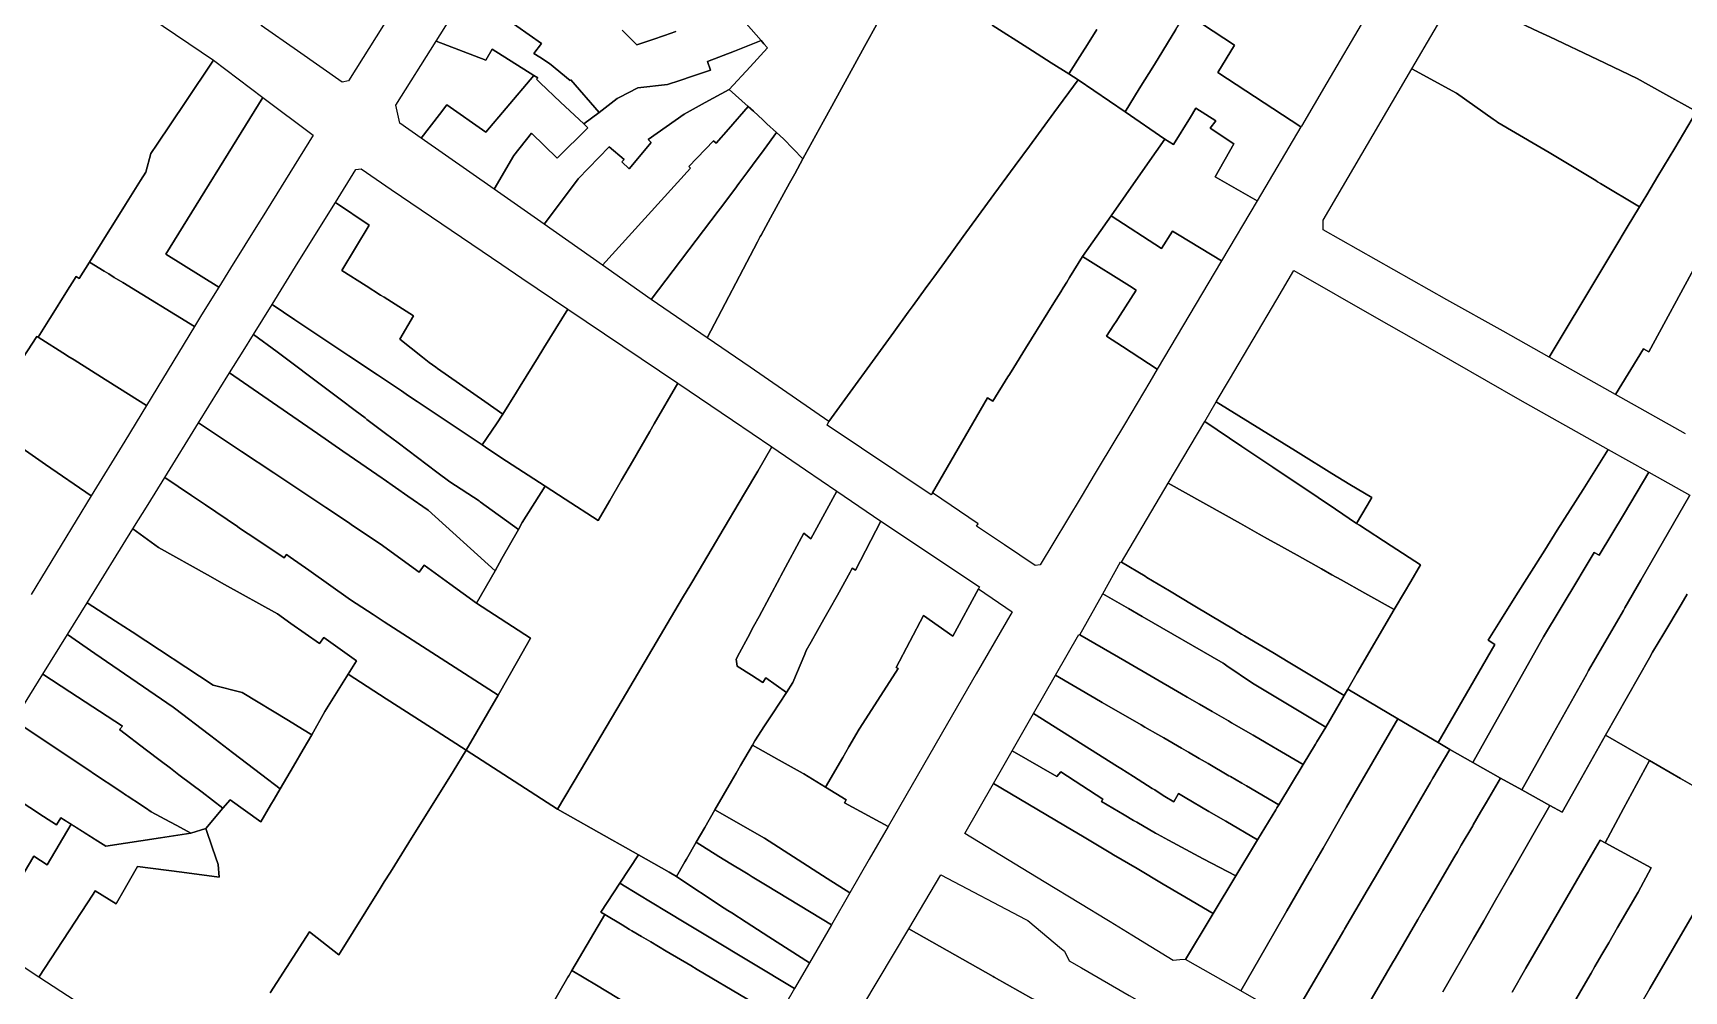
# Model space of a CAD drawing. Header units: metres. Extents: x 3 to 1005126, y 39 to 4383651.
# Drawn here: x 490738.4 to 490904.7, y 4371109.2 to 4371205.6 of the extents above; entities that cross this region are included whole.
import ezdxf

# ---------------------------------------------------------------- set-up
doc = ezdxf.new("R2010")
doc.units = ezdxf.units.M
doc.header["$MEASUREMENT"] = 0
doc.layers.add('TM_Llucmajor', color=7, linetype='Continuous')

msp = doc.modelspace()

# ---------------------------------------------------------------- linework, layer by layer
at = {"layer": 'TM_Llucmajor', "linetype": 'Continuous', "flags": 128}
for points in [[(490890.09, 4371205.76), (490881.81, 4371209.71), (490890.36, 4371224.3), (490894.56, 4371231.45), (490895.05, 4371231.39), (490898.58, 4371229.72), (490904.06, 4371227.14), (490906, 4371226.22), (490907.89, 4371225.33), (490919.52, 4371219.85), (490915.8, 4371213.59), (490914.47, 4371211.35), (490914.12, 4371210.75), (490910.02, 4371203.85), (490908.68, 4371201.59), (490906.29, 4371197.55), (490906, 4371197.71), (490905.99, 4371197.72), (490902.6, 4371199.61), (490899.99, 4371201.06), (490896.01, 4371202.95), (490891.21, 4371205.24), (490890.83, 4371205.41), (490890.09, 4371205.76)], [(490765.05, 4371203.84), (490761.41, 4371206.39), (490764.33, 4371210.22), (490765.74, 4371209.37), (490768.5, 4371213.73), (490769.25, 4371214.92), (490770.22, 4371216.45), (490770.39, 4371216.72), (490772.61, 4371215.22), (490772.97, 4371214.97), (490774.44, 4371213.98), (490777.27, 4371212.06), (490770.21, 4371200.82), (490769.58, 4371200.68), (490765.05, 4371203.84)], [(490856.21, 4371206.54), (490854.55, 4371207.64), (490855.59, 4371209.32), (490856.94, 4371211.44), (490859.38, 4371215.29), (490862.42, 4371213.4), (490864.26, 4371212.25), (490864.38, 4371212.44), (490870.16, 4371208.62), (490872.52, 4371207.06), (490868.74, 4371200.62), (490866.19, 4371196.26), (490866.14, 4371196.18), (490857.76, 4371201.66), (490859.44, 4371204.4), (490856.21, 4371206.54)], [(490788.86, 4371201.37), (490784.68, 4371204), (490784.05, 4371202.89), (490779.03, 4371204.82), (490782.18, 4371209.84), (490789.63, 4371204.56), (490788.87, 4371203.56), (490789.46, 4371203.19), (490790.44, 4371202.57), (490792.54, 4371200.86), (490792.59, 4371200.92), (490795.44, 4371197.64), (490793.91, 4371196.48), (490791.57, 4371198.67), (490789.52, 4371200.6), (490789.13, 4371200.97), (490789.28, 4371201.11), (490788.86, 4371201.37)], [(490885.5, 4371196.95), (490881.8, 4371199.57), (490877.3, 4371202.03), (490881.81, 4371209.71), (490890.09, 4371205.76), (490890.83, 4371205.41), (490891.21, 4371205.24), (490896.01, 4371202.95), (490899.99, 4371201.06), (490902.6, 4371199.61), (490905.99, 4371197.72), (490903.78, 4371194.03), (490902.08, 4371191.21), (490900.96, 4371189.34), (490900.23, 4371188.12), (490896.31, 4371190.48), (490896.01, 4371190.66), (490895.83, 4371190.77), (490891.13, 4371193.6), (490889.94, 4371194.3), (490885.95, 4371196.63), (490885.79, 4371196.74), (490885.5, 4371196.95)], [(490852.44, 4371194.95), (490848.42, 4371197.69), (490849.85, 4371200), (490851.37, 4371202.47), (490853.52, 4371205.97), (490854.55, 4371207.64), (490856.21, 4371206.54), (490859.44, 4371204.4), (490857.76, 4371201.66), (490866.14, 4371196.18), (490861.72, 4371188.73), (490857.49, 4371191.16), (490859.37, 4371194.47), (490856.99, 4371196.04), (490857.55, 4371196.8), (490855.55, 4371198.06), (490855, 4371197.17), (490853.3, 4371194.39), (490852.44, 4371194.95)], [(490777.52, 4371195.06), (490775.39, 4371196.55), (490774.98, 4371198.37), (490779.03, 4371204.82), (490784.05, 4371202.89), (490784.68, 4371204), (490788.86, 4371201.37), (490786.07, 4371198.08), (490784.03, 4371195.66), (490780.11, 4371198.4), (490779.36, 4371197.43), (490777.52, 4371195.06)], [(490789.92, 4371186.37), (490784.87, 4371189.91), (490786.87, 4371193.31), (490788.64, 4371195.55), (490791.21, 4371193.02), (490794.31, 4371196.1), (490793.91, 4371196.48), (490795.44, 4371197.64), (490797.27, 4371199.03), (490797.46, 4371199.13), (490799.34, 4371200.12), (490802.35, 4371200.46), (490803.56, 4371200.86), (490804.84, 4371201.29), (490806.65, 4371201.9), (490806.36, 4371202.77), (490809.07, 4371203.82), (490811.76, 4371204.87), (490812.04, 4371204.55), (490812.41, 4371204.13), (490810.65, 4371202.23), (490808.54, 4371199.95), (490806.14, 4371198.63), (490804.01, 4371197.45), (490800.39, 4371194.91), (490800.7, 4371194.62), (490798.46, 4371191.95), (490797.73, 4371192.66), (490797.96, 4371192.89), (490796.45, 4371194.18), (490793.32, 4371190.94), (490791.65, 4371188.69), (490789.92, 4371186.37)], [(490757.15, 4371180.04), (490755.41, 4371177.24), (490754.7, 4371176.07), (490747.47, 4371180.5), (490746.61, 4371181.03), (490746.05, 4371181.37), (490745.61, 4371181.64), (490744.1, 4371182.56), (490745.39, 4371184.61), (490745.65, 4371185.03), (490746.8, 4371186.87), (490747.75, 4371188.37), (490749.09, 4371190.51), (490749.27, 4371190.79), (490749.78, 4371191.61), (490750.3, 4371193.49), (490750.94, 4371194.44), (490753.75, 4371198.63), (490756.62, 4371202.9), (490761.58, 4371199.15), (490751.8, 4371183.35), (490757.15, 4371180.04)], [(490779.98, 4371193.34), (490777.52, 4371195.06), (490779.36, 4371197.43), (490780.11, 4371198.4), (490784.03, 4371195.66), (490786.07, 4371198.08), (490788.86, 4371201.37), (490789.28, 4371201.11), (490789.13, 4371200.97), (490789.52, 4371200.6), (490791.57, 4371198.67), (490793.91, 4371196.48), (490794.31, 4371196.1), (490791.21, 4371193.02), (490788.64, 4371195.55), (490786.87, 4371193.31), (490784.87, 4371189.91), (490779.98, 4371193.34)], [(490880.84, 4371178.78), (490868.38, 4371185.8), (490868.37, 4371186.8), (490877.3, 4371202.03), (490881.8, 4371199.57), (490885.5, 4371196.95), (490885.79, 4371196.74), (490885.95, 4371196.63), (490889.94, 4371194.3), (490891.13, 4371193.6), (490895.83, 4371190.77), (490896.01, 4371190.66), (490896.31, 4371190.48), (490900.23, 4371188.12), (490899, 4371186.07), (490897.76, 4371184.01), (490896.45, 4371181.81), (490896.24, 4371181.47), (490891.15, 4371172.98), (490886.5, 4371175.6), (490880.84, 4371178.78)], [(490795.77, 4371182.26), (490789.92, 4371186.37), (490791.65, 4371188.69), (490793.32, 4371190.94), (490796.45, 4371194.18), (490797.96, 4371192.89), (490797.73, 4371192.66), (490798.46, 4371191.95), (490800.7, 4371194.62), (490800.39, 4371194.91), (490804.01, 4371197.45), (490806.14, 4371198.63), (490808.54, 4371199.95), (490810.47, 4371198.22), (490808.49, 4371195.96), (490807.25, 4371194.54), (490806.98, 4371194.78), (490804.48, 4371192.2), (490804.65, 4371192.02), (490795.77, 4371182.26)], [(490829.01, 4371159.34), (490828.88, 4371159.12), (490818.4, 4371166.16), (490818.6, 4371166.53), (490825.12, 4371175.5), (490826.59, 4371177.52), (490827.07, 4371178.18), (490828.3, 4371179.87), (490828.77, 4371180.52), (490829.16, 4371181.06), (490830.22, 4371182.51), (490832.13, 4371185.14), (490835.21, 4371189.37), (490837.34, 4371192.3), (490838.78, 4371194.25), (490841.26, 4371197.6), (490843.7, 4371200.91), (490848.42, 4371197.69), (490852.44, 4371194.95), (490851.56, 4371193.69), (490849.98, 4371191.45), (490847.01, 4371187.22), (490844.14, 4371183.14), (490842.83, 4371181.02), (490842.55, 4371180.56), (490842.19, 4371179.98), (490841.94, 4371179.58), (490841.24, 4371178.45), (490840.65, 4371177.5), (490838.4, 4371173.88), (490837.2, 4371171.94), (490836.77, 4371171.25), (490836.62, 4371171), (490835.1, 4371168.56), (490834.57, 4371168.91), (490829.01, 4371159.34)], [(490757.15, 4371180.04), (490751.8, 4371183.35), (490761.58, 4371199.15), (490766.63, 4371195.34), (490761.5, 4371187.07), (490761.21, 4371186.6), (490758.33, 4371181.95), (490757.15, 4371180.04)], [(490800.7, 4371178.81), (490795.77, 4371182.26), (490804.65, 4371192.02), (490804.48, 4371192.2), (490806.98, 4371194.78), (490807.25, 4371194.54), (490808.49, 4371195.96), (490810.47, 4371198.22), (490810.98, 4371197.75), (490811.93, 4371196.88), (490812.34, 4371196.5), (490813.31, 4371195.61), (490812.06, 4371193.91), (490810.89, 4371192.32), (490810.42, 4371191.69), (490809.53, 4371190.49), (490809.11, 4371189.92), (490808.28, 4371188.79), (490807.92, 4371188.31), (490807.44, 4371187.68), (490800.7, 4371178.81)], [(490852.1, 4371183.93), (490847.01, 4371187.22), (490849.98, 4371191.45), (490851.56, 4371193.69), (490852.44, 4371194.95), (490853.3, 4371194.39), (490855, 4371197.17), (490855.55, 4371198.06), (490857.55, 4371196.8), (490856.99, 4371196.04), (490859.37, 4371194.47), (490857.49, 4371191.16), (490861.72, 4371188.73), (490858.13, 4371182.68), (490853.87, 4371185.27), (490853.19, 4371185.69), (490852.1, 4371183.93)], [(490806.33, 4371174.94), (490800.7, 4371178.81), (490807.44, 4371187.68), (490807.92, 4371188.31), (490808.28, 4371188.79), (490809.11, 4371189.92), (490809.53, 4371190.49), (490810.42, 4371191.69), (490810.89, 4371192.32), (490812.06, 4371193.91), (490813.31, 4371195.61), (490814.01, 4371194.97), (490815.97, 4371192.96), (490815.15, 4371191.46), (490814.63, 4371190.51), (490812.71, 4371187.03), (490811.76, 4371185.29), (490811.68, 4371185.13), (490811.4, 4371184.61), (490806.33, 4371174.94)], [(490772.3, 4371186.29), (490768.89, 4371188.58), (490770.93, 4371191.88), (490771.48, 4371191.94), (490774.49, 4371189.89), (490785.66, 4371182.31), (490787.67, 4371180.95), (490792.29, 4371177.81), (490789.89, 4371173.93), (490789.79, 4371173.77), (490789.31, 4371172.99), (490787.5, 4371170.06), (490787.13, 4371169.46), (490785.76, 4371167.26), (490783.92, 4371168.54), (490779.18, 4371171.85), (490778.99, 4371171.99), (490778.33, 4371172.45), (490777.65, 4371172.99), (490775.38, 4371174.81), (490776.75, 4371177.15), (490774.52, 4371178.56), (490773.8, 4371179.02), (490773.43, 4371179.25), (490771.99, 4371180.16), (490769.52, 4371181.72), (490772.3, 4371186.29)], [(490764.8, 4371176.76), (490762.5, 4371178.3), (490765.14, 4371182.55), (490768.89, 4371188.58), (490772.3, 4371186.29), (490769.52, 4371181.72), (490771.99, 4371180.16), (490773.43, 4371179.25), (490773.8, 4371179.02), (490774.52, 4371178.56), (490776.75, 4371177.15), (490775.38, 4371174.81), (490777.65, 4371172.99), (490778.33, 4371172.45), (490778.99, 4371171.99), (490779.18, 4371171.85), (490783.92, 4371168.54), (490785.76, 4371167.26), (490785.1, 4371166.28), (490783.68, 4371164.16), (490777.12, 4371168.53), (490776.26, 4371169.11), (490775.54, 4371169.59), (490773.12, 4371171.21), (490770.25, 4371173.12), (490764.8, 4371176.76)], [(490849.54, 4371179.73), (490848.86, 4371180.16), (490844.14, 4371183.14), (490847.01, 4371187.22), (490852.1, 4371183.93), (490853.19, 4371185.69), (490853.87, 4371185.27), (490858.13, 4371182.68), (490851.67, 4371171.79), (490848.17, 4371174.07), (490846.56, 4371175.11), (490847.3, 4371176.26), (490847.52, 4371176.6), (490847.93, 4371177.23), (490849.54, 4371179.73)], [(490836.28, 4371154.08), (490833.47, 4371155.97), (490833.62, 4371156.21), (490829.01, 4371159.34), (490834.57, 4371168.91), (490835.1, 4371168.56), (490836.62, 4371171), (490836.77, 4371171.25), (490837.2, 4371171.94), (490838.4, 4371173.88), (490840.65, 4371177.5), (490841.24, 4371178.45), (490841.94, 4371179.58), (490842.19, 4371179.98), (490842.55, 4371180.56), (490842.83, 4371181.02), (490844.14, 4371183.14), (490848.86, 4371180.16), (490849.54, 4371179.73), (490847.93, 4371177.23), (490847.52, 4371176.6), (490847.3, 4371176.26), (490846.56, 4371175.11), (490848.17, 4371174.07), (490851.67, 4371171.79), (490850.91, 4371170.51), (490848.35, 4371166.2), (490845.81, 4371161.97), (490845.42, 4371161.32), (490843.99, 4371158.93), (490839.88, 4371152.07), (490839.35, 4371152.01), (490836.28, 4371154.08)], [(490741.8, 4371173.19), (490738.94, 4371175), (490740.12, 4371176.89), (490740.34, 4371177.24), (490741.73, 4371179.47), (490742.77, 4371181.13), (490743.08, 4371180.93), (490744.1, 4371182.56), (490745.61, 4371181.64), (490746.05, 4371181.37), (490746.61, 4371181.03), (490747.47, 4371180.5), (490754.7, 4371176.07), (490749.86, 4371168.13), (490747.14, 4371169.84), (490745.68, 4371170.76), (490742.56, 4371172.72), (490741.95, 4371173.1), (490741.8, 4371173.19)], [(490858.93, 4371170.74), (490863.69, 4371178.8), (490865.42, 4371181.73), (490873.98, 4371176.83), (490877.25, 4371174.96), (490881.4, 4371172.58), (490888.17, 4371168.71), (490897.08, 4371163.7), (490894.55, 4371159.68), (490891.95, 4371155.56), (490890.69, 4371153.55), (490889.13, 4371151.08), (490887.79, 4371148.95), (490886.17, 4371146.38), (490884.98, 4371144.49), (490885.65, 4371144.07), (490879.96, 4371134.19), (490875.88, 4371136.59), (490870.85, 4371139.55), (490871.81, 4371141.19), (490875.53, 4371147.57), (490876.56, 4371149.34), (490877.2, 4371150.41), (490878.19, 4371152.07), (490875.22, 4371154), (490872.03, 4371156.07), (490871.74, 4371156.26), (490872.79, 4371158.05), (490873.27, 4371158.87), (490871.06, 4371160.16), (490869.26, 4371161.28), (490866.12, 4371163.23), (490865.6, 4371163.55), (490857.61, 4371168.51), (490858.93, 4371170.74)], [(490763.01, 4371173.52), (490760.64, 4371175.29), (490762.5, 4371178.3), (490764.8, 4371176.76), (490770.25, 4371173.12), (490773.12, 4371171.21), (490775.54, 4371169.59), (490776.26, 4371169.11), (490777.12, 4371168.53), (490783.68, 4371164.16), (490784.35, 4371163.71), (490786.11, 4371162.53), (490790.01, 4371160), (490787.71, 4371156.33), (490787.32, 4371155.64), (490783.48, 4371158.44), (490783.38, 4371158.52), (490780.4, 4371160.44), (490779.11, 4371161.41), (490775.19, 4371164.36), (490773.92, 4371165.32), (490772.99, 4371166.02), (490772.05, 4371166.73), (490771.87, 4371166.87), (490770.87, 4371167.63), (490769.38, 4371168.75), (490768.17, 4371169.66), (490763.01, 4371173.52)], [(490786.11, 4371162.53), (490784.35, 4371163.71), (490783.68, 4371164.16), (490785.1, 4371166.28), (490785.76, 4371167.26), (490787.13, 4371169.46), (490787.5, 4371170.06), (490789.31, 4371172.99), (490789.79, 4371173.77), (490789.89, 4371173.93), (490792.29, 4371177.81), (490803.36, 4371170.37), (490800.99, 4371166.28), (490800.55, 4371165.51), (490798.8, 4371162.49), (490797.71, 4371160.61), (490796.52, 4371158.55), (490795.35, 4371156.53), (490792.02, 4371158.69), (490790.01, 4371160), (490786.11, 4371162.53)], [(490735.97, 4371164.77), (490733.28, 4371166.62), (490735.99, 4371170.74), (490736.09, 4371170.9), (490736.94, 4371172.2), (490738.82, 4371175.07), (490738.94, 4371175), (490741.8, 4371173.19), (490741.95, 4371173.1), (490742.56, 4371172.72), (490745.68, 4371170.76), (490747.14, 4371169.84), (490749.86, 4371168.13), (490747.66, 4371164.52), (490744.3, 4371159.02), (490739.69, 4371162.2), (490736.33, 4371164.52), (490735.97, 4371164.77)], [(490760.61, 4371169.77), (490758.23, 4371171.41), (490759.6, 4371173.61), (490760.64, 4371175.29), (490763.01, 4371173.52), (490768.17, 4371169.66), (490769.38, 4371168.75), (490770.87, 4371167.63), (490771.87, 4371166.87), (490772.05, 4371166.73), (490772.99, 4371166.02), (490773.92, 4371165.32), (490775.19, 4371164.36), (490779.11, 4371161.41), (490780.4, 4371160.44), (490783.38, 4371158.52), (490783.48, 4371158.44), (490787.32, 4371155.64), (490785.66, 4371152.71), (490784.96, 4371151.48), (490778.22, 4371157.58), (490776.18, 4371158.99), (490773.68, 4371160.73), (490773.59, 4371160.8), (490771.43, 4371162.29), (490769.63, 4371163.53), (490767.07, 4371165.3), (490760.61, 4371169.77)], [(490783.1, 4371148.21), (490780.41, 4371150.18), (490777.84, 4371152.06), (490777.32, 4371151.35), (490773.4, 4371154.21), (490770.52, 4371156.12), (490770.29, 4371156.28), (490767.91, 4371157.87), (490766.52, 4371158.79), (490763.9, 4371160.54), (490762.68, 4371161.34), (490759.43, 4371163.51), (490755.11, 4371166.38), (490758.23, 4371171.41), (490760.61, 4371169.77), (490767.07, 4371165.3), (490769.63, 4371163.53), (490771.43, 4371162.29), (490773.59, 4371160.8), (490773.68, 4371160.73), (490776.18, 4371158.99), (490778.22, 4371157.58), (490784.96, 4371151.48), (490783.1, 4371148.21)], [(490788.55, 4371144.69), (490783.1, 4371148.21), (490784.96, 4371151.48), (490785.66, 4371152.71), (490787.32, 4371155.64), (490787.71, 4371156.33), (490790.01, 4371160), (490792.02, 4371158.69), (490795.35, 4371156.53), (490796.52, 4371158.55), (490797.71, 4371160.61), (490798.8, 4371162.49), (490800.55, 4371165.51), (490800.99, 4371166.28), (490803.36, 4371170.37), (490808.89, 4371166.65), (490812.85, 4371163.95), (490811.42, 4371161.52), (490810.09, 4371159.28), (490807.5, 4371154.91), (490807.26, 4371154.5), (490805.42, 4371151.39), (490804.68, 4371150.14), (490803.86, 4371148.76), (490797.76, 4371138.45), (490793.56, 4371131.36), (490791.27, 4371127.49), (490782.07, 4371133.41), (490785.28, 4371138.95), (490787.23, 4371142.38), (490788.55, 4371144.69)], [(490860.19, 4371164.01), (490856.44, 4371166.53), (490857.61, 4371168.51), (490865.6, 4371163.55), (490866.12, 4371163.23), (490869.26, 4371161.28), (490871.06, 4371160.16), (490873.27, 4371158.87), (490872.79, 4371158.05), (490871.74, 4371156.26), (490869.62, 4371157.68), (490867.88, 4371158.85), (490864.8, 4371160.91), (490864.36, 4371161.21), (490863.32, 4371161.91), (490860.19, 4371164.01)], [(490754.39, 4371159.05), (490751.69, 4371160.86), (490755.11, 4371166.38), (490759.43, 4371163.51), (490762.68, 4371161.34), (490763.9, 4371160.54), (490766.52, 4371158.79), (490767.91, 4371157.87), (490770.29, 4371156.28), (490770.52, 4371156.12), (490773.4, 4371154.21), (490777.32, 4371151.35), (490777.84, 4371152.06), (490780.41, 4371150.18), (490783.1, 4371148.21), (490788.55, 4371144.69), (490787.23, 4371142.38), (490785.28, 4371138.95), (490773.81, 4371146.34), (490772.69, 4371147.07), (490770.39, 4371148.55), (490766.2, 4371151.53), (490764.33, 4371152.85), (490763.97, 4371153.11), (490763.73, 4371152.78), (490760.98, 4371154.62), (490759.24, 4371155.79), (490759.03, 4371155.93), (490755.79, 4371158.11), (490754.58, 4371158.92), (490754.39, 4371159.05)], [(490860.06, 4371156.23), (490852.77, 4371160.31), (490856.44, 4371166.53), (490860.19, 4371164.01), (490863.32, 4371161.91), (490864.36, 4371161.21), (490864.8, 4371160.91), (490867.88, 4371158.85), (490869.62, 4371157.68), (490871.74, 4371156.26), (490872.03, 4371156.07), (490875.22, 4371154), (490878.19, 4371152.07), (490877.2, 4371150.41), (490876.56, 4371149.34), (490875.53, 4371147.57), (490872.57, 4371149.23), (490870.18, 4371150.56), (490869.24, 4371151.09), (490868.21, 4371151.67), (490865.75, 4371153.05), (490865.08, 4371153.42), (490864.18, 4371153.93), (490862.78, 4371154.71), (490861.94, 4371155.18), (490860.06, 4371156.23)], [(490796.72, 4371124.4), (490791.27, 4371127.49), (490793.56, 4371131.36), (490797.76, 4371138.45), (490803.86, 4371148.76), (490804.68, 4371150.14), (490805.42, 4371151.39), (490807.26, 4371154.5), (490807.5, 4371154.91), (490810.09, 4371159.28), (490811.42, 4371161.52), (490812.85, 4371163.95), (490816.24, 4371161.64), (490819.4, 4371159.49), (490816.77, 4371154.69), (490816.06, 4371155.26), (490813.76, 4371150.99), (490813.64, 4371150.77), (490811.55, 4371146.88), (490811.01, 4371145.87), (490810.42, 4371144.78), (490809.58, 4371143.22), (490809.24, 4371142.59), (490809.36, 4371141.87), (490810.78, 4371140.97), (490811.93, 4371140.24), (490812.23, 4371140.71), (490814.32, 4371139.24), (490812.92, 4371137.09), (490812.25, 4371136.07), (490812.12, 4371135.87), (490811.13, 4371134.35), (490810.88, 4371133.92), (490809.69, 4371131.86), (490809.25, 4371131.1), (490808.78, 4371130.29), (490807.1, 4371127.4), (490806.08, 4371125.64), (490805.21, 4371124.14), (490804.24, 4371122.46), (490804.07, 4371122.17), (490803.23, 4371120.71), (490802.51, 4371121.12), (490799.4, 4371122.88), (490797.56, 4371123.92), (490796.72, 4371124.4)], [(490881.13, 4371133.5), (490880.95, 4371133.6), (490879.96, 4371134.19), (490885.65, 4371144.07), (490884.98, 4371144.49), (490886.17, 4371146.38), (490887.79, 4371148.95), (490889.13, 4371151.08), (490890.69, 4371153.55), (490891.95, 4371155.56), (490894.55, 4371159.68), (490897.08, 4371163.7), (490901.19, 4371161.4), (490898.71, 4371157.28), (490896.16, 4371153.05), (490895.67, 4371153.34), (490894.45, 4371151.3), (490894.01, 4371150.57), (490890.58, 4371144.82), (490884.99, 4371134.93), (490883.44, 4371132.18), (490881.13, 4371133.5)], [(490886.22, 4371130.59), (490883.44, 4371132.18), (490884.99, 4371134.93), (490890.58, 4371144.82), (490894.01, 4371150.57), (490894.45, 4371151.3), (490895.67, 4371153.34), (490896.16, 4371153.05), (490898.71, 4371157.28), (490901.19, 4371161.4), (490905.32, 4371159.08), (490900.37, 4371150.53), (490898.76, 4371147.74), (490898.61, 4371147.48), (490895.11, 4371141.44), (490894.89, 4371141.04), (490891.58, 4371135.13), (490889.92, 4371132.17), (490888.37, 4371129.41), (490886.22, 4371130.59)], [(490756.01, 4371151.07), (490751.08, 4371153.82), (490748.48, 4371155.69), (490750.01, 4371158.15), (490751.69, 4371160.86), (490754.39, 4371159.05), (490754.58, 4371158.92), (490755.79, 4371158.11), (490759.03, 4371155.93), (490759.24, 4371155.79), (490760.98, 4371154.62), (490763.73, 4371152.78), (490763.97, 4371153.11), (490764.33, 4371152.85), (490766.2, 4371151.53), (490770.39, 4371148.55), (490772.69, 4371147.07), (490773.81, 4371146.34), (490785.28, 4371138.95), (490782.07, 4371133.41), (490778.55, 4371135.67), (490773.99, 4371138.6), (490770.17, 4371141.06), (490771.02, 4371142.42), (490767.71, 4371144.78), (490767.27, 4371144.15), (490764.39, 4371146.19), (490763.04, 4371147.15), (490757.73, 4371150.11), (490756.01, 4371151.07)], [(490850.43, 4371150.93), (490848.06, 4371152.34), (490852.77, 4371160.31), (490860.06, 4371156.23), (490861.94, 4371155.18), (490862.78, 4371154.71), (490864.18, 4371153.93), (490865.08, 4371153.42), (490865.75, 4371153.05), (490868.21, 4371151.67), (490869.24, 4371151.09), (490870.18, 4371150.56), (490872.57, 4371149.23), (490875.53, 4371147.57), (490871.81, 4371141.19), (490870.85, 4371139.55), (490870.5, 4371138.94), (490868.03, 4371140.41), (490865.03, 4371142.2), (490863.29, 4371143.24), (490860.95, 4371144.64), (490860.46, 4371144.93), (490860.16, 4371145.11), (490859.33, 4371145.61), (490857.04, 4371146.98), (490855.28, 4371148.03), (490852.89, 4371149.46), (490850.61, 4371150.82), (490850.43, 4371150.93)], [(490812.23, 4371140.71), (490811.93, 4371140.24), (490810.78, 4371140.97), (490809.36, 4371141.87), (490809.24, 4371142.59), (490809.58, 4371143.22), (490810.42, 4371144.78), (490811.01, 4371145.87), (490811.55, 4371146.88), (490813.64, 4371150.77), (490813.76, 4371150.99), (490816.06, 4371155.26), (490816.77, 4371154.69), (490819.4, 4371159.49), (490823.82, 4371156.48), (490821.27, 4371151.55), (490820.95, 4371151.73), (490820.74, 4371151.36), (490819.44, 4371149.03), (490818.61, 4371147.56), (490818.08, 4371146.6), (490816.8, 4371144.33), (490816.31, 4371143.45), (490816.16, 4371143.08), (490814.97, 4371140.24), (490814.32, 4371139.24), (490812.23, 4371140.71)], [(490813.58, 4371132.41), (490810.88, 4371133.92), (490811.13, 4371134.35), (490812.12, 4371135.87), (490812.25, 4371136.07), (490812.92, 4371137.09), (490814.32, 4371139.24), (490814.97, 4371140.24), (490816.16, 4371143.08), (490816.31, 4371143.45), (490816.8, 4371144.33), (490818.08, 4371146.6), (490818.61, 4371147.56), (490819.44, 4371149.03), (490820.74, 4371151.36), (490820.95, 4371151.73), (490821.27, 4371151.55), (490823.82, 4371156.48), (490833.77, 4371149.86), (490833.67, 4371149.68), (490831.06, 4371144.91), (490828.13, 4371146.98), (490825.37, 4371141.76), (490825.56, 4371141.64), (490823.21, 4371137.99), (490821.63, 4371135.52), (490820.6, 4371133.74), (490819.99, 4371132.67), (490818.26, 4371129.68), (490816.05, 4371131.02), (490815.99, 4371131.06), (490813.58, 4371132.41)], [(490746.74, 4371146.41), (490743.88, 4371148.27), (490748.48, 4371155.69), (490751.08, 4371153.82), (490756.01, 4371151.07), (490757.73, 4371150.11), (490763.04, 4371147.15), (490764.39, 4371146.19), (490767.27, 4371144.15), (490767.71, 4371144.78), (490771.02, 4371142.42), (490770.17, 4371141.06), (490767.83, 4371137.31), (490766.5, 4371134.98), (490765.57, 4371135.54), (490764.15, 4371136.4), (490759.49, 4371139.23), (490756.56, 4371139.98), (490748.4, 4371145.32), (490746.74, 4371146.41)], [(490848.78, 4371147.67), (490846.18, 4371149.17), (490847.97, 4371152.38), (490848.06, 4371152.34), (490850.43, 4371150.93), (490850.61, 4371150.82), (490852.89, 4371149.46), (490855.28, 4371148.03), (490857.04, 4371146.98), (490859.33, 4371145.61), (490860.16, 4371145.11), (490860.46, 4371144.93), (490860.95, 4371144.64), (490863.29, 4371143.24), (490865.03, 4371142.2), (490868.03, 4371140.41), (490870.5, 4371138.94), (490869.26, 4371136.77), (490868.63, 4371135.73), (490865.95, 4371137.35), (490863.61, 4371138.75), (490861.26, 4371140.15), (490858.68, 4371141.91), (490858.4, 4371142.1), (490858.29, 4371142.17), (490850.14, 4371146.88), (490848.78, 4371147.67)], [(490820.34, 4371128.41), (490818.26, 4371129.68), (490819.99, 4371132.67), (490820.6, 4371133.74), (490821.63, 4371135.52), (490823.21, 4371137.99), (490825.56, 4371141.64), (490825.37, 4371141.76), (490828.13, 4371146.98), (490831.06, 4371144.91), (490833.67, 4371149.68), (490837.04, 4371147.35), (490833.43, 4371141.1), (490831.05, 4371136.97), (490824.57, 4371125.75), (490820.15, 4371128.11), (490820.34, 4371128.41)], [(490744.66, 4371143.17), (490741.9, 4371145.07), (490743.88, 4371148.27), (490746.74, 4371146.41), (490748.4, 4371145.32), (490756.56, 4371139.98), (490759.49, 4371139.23), (490764.15, 4371136.4), (490765.57, 4371135.54), (490766.5, 4371134.98), (490765.63, 4371133.49), (490764.66, 4371131.82), (490763.33, 4371129.53), (490761.47, 4371130.94), (490758.51, 4371133.2), (490756.33, 4371134.86), (490756.08, 4371135.05), (490752.82, 4371137.54), (490752.54, 4371137.75), (490744.66, 4371143.17)], [(490847.76, 4371142.77), (490843.87, 4371145.03), (490846.18, 4371149.17), (490848.78, 4371147.67), (490850.14, 4371146.88), (490858.29, 4371142.17), (490858.4, 4371142.1), (490858.68, 4371141.91), (490861.26, 4371140.15), (490863.61, 4371138.75), (490865.95, 4371137.35), (490868.63, 4371135.73), (490867.75, 4371134.27), (490867.6, 4371134.02), (490866.37, 4371131.99), (490863.77, 4371133.5), (490862.64, 4371134.15), (490861.32, 4371134.92), (490859.14, 4371136.18), (490858.84, 4371136.36), (490857.19, 4371137.31), (490855.91, 4371138.05), (490854.68, 4371138.76), (490854.1, 4371139.1), (490848.41, 4371142.4), (490847.76, 4371142.77)], [(490742.15, 4371139.28), (490739.41, 4371141.07), (490741.9, 4371145.07), (490744.66, 4371143.17), (490752.54, 4371137.75), (490752.82, 4371137.54), (490756.08, 4371135.05), (490756.33, 4371134.86), (490758.51, 4371133.2), (490761.47, 4371130.94), (490763.33, 4371129.53), (490762.73, 4371128.5), (490762.36, 4371127.87), (490761.38, 4371126.2), (490758.28, 4371128.41), (490757.56, 4371127.57), (490755.45, 4371129.18), (490754.41, 4371129.97), (490753.13, 4371130.94), (490752.26, 4371131.6), (490751.22, 4371132.39), (490749.87, 4371133.42), (490747.14, 4371135.49), (490747.43, 4371135.82), (490742.15, 4371139.28)], [(490845.38, 4371138.66), (490841.42, 4371140.96), (490843.78, 4371145.08), (490843.87, 4371145.03), (490847.76, 4371142.77), (490848.41, 4371142.4), (490854.1, 4371139.1), (490854.68, 4371138.76), (490855.91, 4371138.05), (490857.19, 4371137.31), (490858.84, 4371136.36), (490859.14, 4371136.18), (490861.32, 4371134.92), (490862.64, 4371134.15), (490863.77, 4371133.5), (490866.37, 4371131.99), (490863.92, 4371127.93), (490860.66, 4371129.82), (490860.19, 4371130.1), (490859.04, 4371130.76), (490858.88, 4371130.85), (490856.78, 4371132.07), (490856.48, 4371132.24), (490855.87, 4371132.59), (490854.81, 4371133.21), (490854.1, 4371133.62), (490852.31, 4371134.66), (490851.72, 4371135), (490850.41, 4371135.75), (490850.03, 4371135.97), (490846.13, 4371138.23), (490845.38, 4371138.66)], [(490744.42, 4371131.15), (490744.24, 4371131.27), (490736.52, 4371136.4), (490739.41, 4371141.07), (490742.15, 4371139.28), (490747.43, 4371135.82), (490747.14, 4371135.49), (490749.87, 4371133.42), (490751.22, 4371132.39), (490752.26, 4371131.6), (490753.13, 4371130.94), (490754.41, 4371129.97), (490755.45, 4371129.18), (490757.56, 4371127.57), (490755.82, 4371125.53), (490754.33, 4371125.07), (490752.9, 4371125.84), (490752.21, 4371126.21), (490750.33, 4371127.22), (490749.75, 4371127.6), (490748.67, 4371128.32), (490748.57, 4371128.39), (490748.41, 4371128.5), (490747.97, 4371128.79), (490747.86, 4371128.86), (490747.26, 4371129.26), (490744.42, 4371131.15)], [(490847.65, 4371131.78), (490839.2, 4371137.1), (490841.42, 4371140.96), (490845.38, 4371138.66), (490846.13, 4371138.23), (490850.03, 4371135.97), (490850.41, 4371135.75), (490851.72, 4371135), (490852.31, 4371134.66), (490854.1, 4371133.62), (490854.81, 4371133.21), (490855.87, 4371132.59), (490856.48, 4371132.24), (490856.78, 4371132.07), (490858.88, 4371130.85), (490859.04, 4371130.76), (490860.19, 4371130.1), (490860.66, 4371129.82), (490863.92, 4371127.93), (490863.72, 4371127.61), (490863.6, 4371127.41), (490861.77, 4371124.38), (490858.56, 4371126.26), (490856.85, 4371127.26), (490854.46, 4371128.67), (490853.81, 4371129.05), (490853.32, 4371128.21), (490852.44, 4371128.76), (490851.64, 4371129.27), (490851.42, 4371129.41), (490851.16, 4371129.57), (490849.26, 4371130.77), (490847.99, 4371131.57), (490847.65, 4371131.78)], [(490860.07, 4371109.18), (490854.5, 4371112.34), (490857.09, 4371116.63), (490857.29, 4371116.96), (490859.58, 4371120.75), (490861.57, 4371124.05), (490861.77, 4371124.38), (490863.6, 4371127.41), (490863.72, 4371127.61), (490863.92, 4371127.93), (490866.37, 4371131.99), (490867.6, 4371134.02), (490867.75, 4371134.27), (490868.63, 4371135.73), (490869.26, 4371136.77), (490870.5, 4371138.94), (490870.85, 4371139.55), (490875.88, 4371136.59), (490874.2, 4371133.68), (490871.47, 4371128.95), (490870.73, 4371127.67), (490869.21, 4371125.02), (490869.17, 4371124.96), (490868.36, 4371123.56), (490867.66, 4371122.34), (490867.15, 4371121.46), (490866.95, 4371121.12), (490864.72, 4371117.24), (490862.63, 4371113.62), (490860.07, 4371109.18)], [(490745.75, 4371123.76), (490744.95, 4371124.27), (490741.22, 4371126.62), (490740.78, 4371125.89), (490739.48, 4371126.74), (490736.72, 4371128.55), (490733.1, 4371130.9), (490736.52, 4371136.4), (490744.24, 4371131.27), (490744.42, 4371131.15), (490747.26, 4371129.26), (490747.86, 4371128.86), (490747.97, 4371128.79), (490748.41, 4371128.5), (490748.57, 4371128.39), (490748.67, 4371128.32), (490749.75, 4371127.6), (490750.33, 4371127.22), (490752.21, 4371126.21), (490752.9, 4371125.84), (490754.33, 4371125.07), (490751.27, 4371124.6), (490745.75, 4371123.76)], [(490846.06, 4371128.24), (490846.19, 4371128.47), (490841.95, 4371131.23), (490841.56, 4371130.76), (490837.06, 4371133.36), (490839.2, 4371137.1), (490847.65, 4371131.78), (490847.99, 4371131.57), (490849.26, 4371130.77), (490851.16, 4371129.57), (490851.42, 4371129.41), (490851.64, 4371129.27), (490852.44, 4371128.76), (490853.32, 4371128.21), (490853.81, 4371129.05), (490854.46, 4371128.67), (490856.85, 4371127.26), (490858.56, 4371126.26), (490861.77, 4371124.38), (490861.57, 4371124.05), (490859.58, 4371120.75), (490856.3, 4371122.49), (490852.8, 4371124.36), (490851.69, 4371124.95), (490851.61, 4371124.99), (490851.48, 4371125.05), (490849.59, 4371126.16), (490849.28, 4371126.34), (490848.33, 4371126.91), (490846.06, 4371128.24)], [(490812.11, 4371124.55), (490807.1, 4371127.4), (490808.78, 4371130.29), (490809.25, 4371131.1), (490809.69, 4371131.86), (490810.88, 4371133.92), (490813.58, 4371132.41), (490815.99, 4371131.06), (490816.05, 4371131.02), (490818.26, 4371129.68), (490820.34, 4371128.41), (490820.15, 4371128.11), (490824.57, 4371125.75), (490822.65, 4371122.43), (490820.69, 4371119.04), (490818.42, 4371120.5), (490812.11, 4371124.55)], [(490844.13, 4371124.75), (490843.16, 4371125.32), (490835.16, 4371130.06), (490837.06, 4371133.36), (490841.56, 4371130.76), (490841.95, 4371131.23), (490846.19, 4371128.47), (490846.06, 4371128.24), (490848.33, 4371126.91), (490849.28, 4371126.34), (490849.59, 4371126.16), (490851.48, 4371125.05), (490851.61, 4371124.99), (490851.69, 4371124.95), (490852.8, 4371124.36), (490856.3, 4371122.49), (490859.58, 4371120.75), (490857.29, 4371116.96), (490854.04, 4371118.88), (490852.25, 4371119.94), (490849.64, 4371121.49), (490847.27, 4371122.89), (490847, 4371123.05), (490844.13, 4371124.75)], [(490840.28, 4371120.16), (490832.28, 4371125.03), (490835.16, 4371130.06), (490843.16, 4371125.32), (490844.13, 4371124.75), (490847, 4371123.05), (490847.27, 4371122.89), (490849.64, 4371121.49), (490852.25, 4371119.94), (490854.04, 4371118.88), (490857.29, 4371116.96), (490857.09, 4371116.63), (490854.5, 4371112.34), (490853.95, 4371112.3), (490853.28, 4371112.24), (490851.01, 4371113.62), (490849.11, 4371114.78), (490846.91, 4371116.12), (490846.58, 4371116.32), (490843.93, 4371117.93), (490840.28, 4371120.16)], [(490807.51, 4371122.72), (490805.21, 4371124.14), (490806.08, 4371125.64), (490807.1, 4371127.4), (490812.11, 4371124.55), (490818.42, 4371120.5), (490820.69, 4371119.04), (490818.84, 4371115.83), (490812.38, 4371119.76), (490810.87, 4371120.68), (490810.45, 4371120.93), (490810.12, 4371121.13), (490808.71, 4371121.99), (490807.51, 4371122.72)], [(490745.75, 4371123.76), (490751.27, 4371124.6), (490754.33, 4371125.07), (490755.82, 4371125.53), (490756.51, 4371123.54), (490757.07, 4371121.91), (490757.18, 4371120.63), (490753.41, 4371121.12), (490748.96, 4371121.7), (490747.61, 4371119.36), (490746.83, 4371118.02), (490746.79, 4371117.94), (490744.7, 4371119.25), (490744.49, 4371118.92), (490739.02, 4371110.55), (490729.69, 4371116.7), (490732.24, 4371121), (490736.11, 4371118.71), (490738.5, 4371122.74), (490739.85, 4371121.88), (490742.26, 4371125.97), (490744.95, 4371124.27), (490745.75, 4371123.76)], [(490805.39, 4371119.26), (490803.23, 4371120.71), (490804.07, 4371122.17), (490804.24, 4371122.46), (490805.21, 4371124.14), (490807.51, 4371122.72), (490808.71, 4371121.99), (490810.12, 4371121.13), (490810.45, 4371120.93), (490810.87, 4371120.68), (490812.38, 4371119.76), (490818.84, 4371115.83), (490816.62, 4371111.99), (490812.53, 4371114.63), (490810.27, 4371116.09), (490808.81, 4371117.03), (490808.4, 4371117.29), (490808.04, 4371117.52), (490806.56, 4371118.48), (490805.81, 4371118.98), (490805.39, 4371119.26)], [(490800.62, 4371118.16), (490799.53, 4371118.81), (490797.52, 4371120.02), (490799.4, 4371122.88), (490802.51, 4371121.12), (490803.23, 4371120.71), (490805.39, 4371119.26), (490805.81, 4371118.98), (490806.56, 4371118.48), (490808.04, 4371117.52), (490808.4, 4371117.29), (490808.81, 4371117.03), (490810.27, 4371116.09), (490812.53, 4371114.63), (490816.62, 4371111.99), (490815.14, 4371109.42), (490806.53, 4371114.6), (490804.02, 4371116.11), (490802.41, 4371117.08), (490800.62, 4371118.16)], [(490796.01, 4371116.86), (490795.61, 4371117.1), (490797.52, 4371120.02), (490799.53, 4371118.81), (490800.62, 4371118.16), (490802.41, 4371117.08), (490804.02, 4371116.11), (490806.53, 4371114.6), (490815.14, 4371109.42), (490813.46, 4371106.51), (490810.8, 4371108.09), (490810.33, 4371108.37), (490805.31, 4371111.35), (490804.67, 4371111.73), (490802.2, 4371113.19), (490800.65, 4371114.11), (490799.71, 4371114.67), (490798.75, 4371115.23), (490798.52, 4371115.37), (490797.76, 4371115.82), (490796.01, 4371116.86)], [(490826.63, 4371115.44), (490829.86, 4371120.86), (490838.42, 4371116.37), (490838.63, 4371116.26), (490842.03, 4371113.41), (490842.31, 4371113.18), (490842.8, 4371112.2), (490844.04, 4371111.49), (490848.85, 4371108.73), (490851.48, 4371107.22), (490849.04, 4371102.25), (490846.26, 4371103.74), (490846.31, 4371103.84), (490844.49, 4371104.99), (490843.7, 4371105.49), (490841.4, 4371106.94), (490839.95, 4371107.86), (490839.51, 4371108.14), (490839.16, 4371108.34), (490835.24, 4371110.56), (490835.13, 4371110.62), (490826.63, 4371115.44)], [(490896.07, 4371088.66), (490890.96, 4371091.59), (490892.52, 4371094.28), (490895.7, 4371099.77), (490897.86, 4371103.49), (490899.32, 4371106), (490899.5, 4371106.32), (490899.77, 4371106.79), (490900.25, 4371107.61), (490900.78, 4371108.54), (490901.29, 4371109.41), (490906, 4371117.54), (490906.64, 4371118.65), (490907.38, 4371118.22), (490909.54, 4371116.97), (490911.76, 4371115.69), (490910.86, 4371114.13), (490907.23, 4371107.88), (490906.38, 4371106.43), (490906, 4371105.77), (490904.6, 4371103.36), (490904.42, 4371103.04), (490900.8, 4371096.81), (490896.07, 4371088.66)], [(490795.18, 4371109.74), (490792.7, 4371111.24), (490794.57, 4371114.42), (490796.01, 4371116.86), (490797.76, 4371115.82), (490798.52, 4371115.37), (490798.75, 4371115.23), (490799.71, 4371114.67), (490800.65, 4371114.11), (490802.2, 4371113.19), (490804.67, 4371111.73), (490805.31, 4371111.35), (490810.33, 4371108.37), (490810.8, 4371108.09), (490813.46, 4371106.51), (490811.87, 4371103.76), (490810.12, 4371100.73), (490804.83, 4371103.92), (490800.22, 4371106.7), (490795.18, 4371109.74)]]:
    msp.add_lwpolyline(points, close=True, dxfattribs=at)
for points in [[(490735.06, 4371217.47), (490756.62, 4371202.9), (490753.75, 4371198.63), (490750.94, 4371194.44), (490750.3, 4371193.49), (490749.78, 4371191.61), (490749.27, 4371190.79), (490749.09, 4371190.51), (490747.75, 4371188.37), (490746.8, 4371186.87), (490745.65, 4371185.03), (490745.39, 4371184.61), (490744.1, 4371182.56), (490743.08, 4371180.93), (490742.77, 4371181.13), (490741.73, 4371179.47), (490740.34, 4371177.24), (490740.12, 4371176.89), (490738.94, 4371175), (490738.82, 4371175.07), (490736.94, 4371172.2)], [(490809.75, 4371207.16), (490811.76, 4371204.87), (490809.07, 4371203.82), (490806.36, 4371202.77), (490806.65, 4371201.9), (490804.84, 4371201.29), (490803.56, 4371200.86), (490802.35, 4371200.46), (490799.34, 4371200.12), (490797.46, 4371199.13), (490797.27, 4371199.03), (490795.44, 4371197.64), (490792.59, 4371200.92), (490792.54, 4371200.86), (490790.44, 4371202.57), (490789.46, 4371203.19), (490788.87, 4371203.56), (490789.63, 4371204.56), (490789.63, 4371204.56), (490782.18, 4371209.84)], [(490835.02, 4371206.43), (490838.64, 4371204.13), (490840.98, 4371202.64), (490842.76, 4371201.51), (490843.7, 4371200.91), (490841.26, 4371197.6), (490838.78, 4371194.25), (490837.34, 4371192.3), (490835.21, 4371189.37), (490832.13, 4371185.14), (490830.22, 4371182.51), (490829.16, 4371181.06), (490828.77, 4371180.52), (490828.3, 4371179.87), (490827.07, 4371178.18), (490826.59, 4371177.52), (490825.12, 4371175.5), (490818.6, 4371166.53), (490810.65, 4371171.98), (490810.65, 4371171.98), (490809.91, 4371172.49), (490806.33, 4371174.94), (490811.4, 4371184.61), (490811.68, 4371185.13), (490811.76, 4371185.29), (490812.71, 4371187.03), (490814.63, 4371190.51), (490815.15, 4371191.46), (490815.97, 4371192.96), (490816.18, 4371193.34), (490818.02, 4371196.69), (490818.89, 4371198.28), (490822.19, 4371204.28), (490823.55, 4371206.76)], [(490823.55, 4371206.76), (490822.19, 4371204.28), (490818.89, 4371198.28), (490818.02, 4371196.69), (490816.18, 4371193.34), (490815.97, 4371192.96), (490814.01, 4371194.97), (490813.31, 4371195.61), (490812.34, 4371196.5), (490811.93, 4371196.88), (490810.98, 4371197.75), (490810.47, 4371198.22), (490808.54, 4371199.95), (490810.65, 4371202.23), (490812.41, 4371204.13), (490812.04, 4371204.55), (490811.76, 4371204.87), (490809.75, 4371207.16)], [(490845.59, 4371205.97), (490844.64, 4371204.47), (490844.11, 4371203.64), (490842.76, 4371201.51), (490842.76, 4371201.51), (490840.98, 4371202.64), (490838.64, 4371204.13), (490835.02, 4371206.43)], [(490797.77, 4371205.91), (490798.28, 4371205.41), (490799.26, 4371204.44), (490800.87, 4371204.99), (490802.02, 4371205.39), (490803.16, 4371205.78)], [(490803.16, 4371205.78), (490802.02, 4371205.39), (490800.87, 4371204.99), (490799.26, 4371204.44), (490798.28, 4371205.41), (490797.77, 4371205.91)], [(490853.52, 4371205.97), (490851.37, 4371202.47), (490849.85, 4371200), (490848.42, 4371197.69), (490843.7, 4371200.91), (490843.7, 4371200.91), (490842.76, 4371201.51), (490844.11, 4371203.64), (490844.64, 4371204.47), (490845.59, 4371205.97)], [(490905.9, 4371182.24), (490901.17, 4371173.52), (490900.64, 4371173.83), (490897.82, 4371169.23), (490897.82, 4371169.23), (490891.15, 4371172.98), (490896.24, 4371181.47), (490896.45, 4371181.81), (490897.76, 4371184.01), (490899, 4371186.07), (490900.23, 4371188.12), (490900.96, 4371189.34), (490902.08, 4371191.21), (490903.78, 4371194.03), (490905.99, 4371197.72)], [(490904.87, 4371165.26), (490897.82, 4371169.23), (490900.64, 4371173.83), (490901.17, 4371173.52), (490905.9, 4371182.24)], [(490736.33, 4371164.52), (490739.69, 4371162.2), (490744.3, 4371159.02), (490738.24, 4371149.08)], [(490905.05, 4371149.12), (490904.44, 4371148.09), (490902.68, 4371145.16), (490901.56, 4371143.28), (490901.23, 4371142.73), (490896.82, 4371134.93), (490894.1, 4371130.11), (490892.44, 4371127.17), (490891.2, 4371127.85), (490891.2, 4371127.85), (490888.37, 4371129.41), (490889.92, 4371132.17), (490891.58, 4371135.13), (490894.89, 4371141.04), (490895.11, 4371141.44), (490898.61, 4371147.48), (490898.76, 4371147.74), (490900.37, 4371150.53), (490905.32, 4371159.08)], [(490906, 4371129.62), (490904.35, 4371130.58), (490901.23, 4371132.38), (490901.23, 4371132.38), (490896.82, 4371134.93), (490901.23, 4371142.73), (490901.56, 4371143.28), (490902.68, 4371145.16), (490904.44, 4371148.09), (490905.05, 4371149.12)], [(490747.77, 4371104.86), (490739.02, 4371110.55), (490744.49, 4371118.92), (490744.7, 4371119.25), (490746.79, 4371117.94), (490746.83, 4371118.02), (490747.61, 4371119.36), (490748.96, 4371121.7), (490753.41, 4371121.12), (490757.18, 4371120.63), (490757.07, 4371121.91), (490756.51, 4371123.54), (490755.82, 4371125.53), (490757.56, 4371127.57), (490758.28, 4371128.41), (490761.38, 4371126.2), (490762.36, 4371127.87), (490762.73, 4371128.5), (490763.33, 4371129.53), (490764.66, 4371131.82), (490765.63, 4371133.49), (490766.5, 4371134.98), (490767.83, 4371137.31), (490770.17, 4371141.06), (490773.99, 4371138.6), (490778.55, 4371135.67), (490782.07, 4371133.41), (490780.73, 4371131.26), (490776.28, 4371124.13), (490774.42, 4371121.15), (490773.81, 4371120.16), (490773.39, 4371119.49), (490769.23, 4371112.82), (490766.27, 4371115.14), (490762.3, 4371108.98)], [(490865.18, 4371106.28), (490860.07, 4371109.18), (490862.63, 4371113.62), (490864.72, 4371117.24), (490866.95, 4371121.12), (490867.15, 4371121.46), (490867.66, 4371122.34), (490868.36, 4371123.56), (490869.17, 4371124.96), (490869.21, 4371125.02), (490870.73, 4371127.67), (490871.47, 4371128.95), (490874.2, 4371133.68), (490875.88, 4371136.59), (490879.96, 4371134.19), (490880.95, 4371133.6), (490881.13, 4371133.5), (490879.43, 4371130.61), (490879.15, 4371130.13), (490876.56, 4371125.7), (490873.53, 4371120.54), (490872.81, 4371119.3), (490870.52, 4371115.39), (490870.45, 4371115.27), (490865.18, 4371106.28)], [(490880.44, 4371109.07), (490883.49, 4371114.4), (490884.54, 4371116.23), (490885.74, 4371118.32), (490887.24, 4371120.94), (490887.47, 4371121.34), (490889.76, 4371125.34), (490891.2, 4371127.85), (490892.44, 4371127.17), (490894.1, 4371130.11), (490896.82, 4371134.93), (490901.23, 4371132.38), (490898.61, 4371127.56), (490896.78, 4371124.08), (490896.27, 4371124.36), (490894.87, 4371121.95), (490890.24, 4371113.96), (490889.63, 4371112.9), (490888.8, 4371111.47), (490887.4, 4371109.06)], [(490762.3, 4371108.98), (490766.27, 4371115.14), (490769.23, 4371112.82), (490773.39, 4371119.49), (490773.81, 4371120.16), (490774.42, 4371121.15), (490776.28, 4371124.13), (490780.73, 4371131.26), (490782.07, 4371133.41), (490791.27, 4371127.49), (490796.72, 4371124.4), (490797.56, 4371123.92), (490799.4, 4371122.88), (490797.52, 4371120.02), (490795.61, 4371117.1), (490796.01, 4371116.86), (490794.57, 4371114.42), (490792.7, 4371111.24), (490792.38, 4371110.68), (490792.31, 4371110.56), (490790.49, 4371107.4)], [(490865.18, 4371106.28), (490870.45, 4371115.27), (490870.52, 4371115.39), (490872.81, 4371119.3), (490873.53, 4371120.54), (490876.56, 4371125.7), (490879.15, 4371130.13), (490879.43, 4371130.61), (490881.13, 4371133.5), (490883.44, 4371132.18), (490886.22, 4371130.59), (490884.81, 4371128.18), (490884.22, 4371127.17), (490883.48, 4371125.89), (490883.44, 4371125.81), (490882.28, 4371123.84), (490881.89, 4371123.18), (490881.63, 4371122.73), (490878.95, 4371118.15), (490878.42, 4371117.24), (490877.91, 4371116.37), (490875.62, 4371112.45), (490875.35, 4371111.99), (490872.7, 4371107.45)], [(490892.74, 4371106.46), (490894.79, 4371110), (490895.36, 4371110.97), (490895.74, 4371111.62), (490896.45, 4371112.84), (490897.13, 4371114.02), (490898.03, 4371115.56), (490900.09, 4371119.11), (490901.42, 4371121.56), (490896.78, 4371124.08), (490898.61, 4371127.56), (490901.23, 4371132.38), (490904.35, 4371130.58), (490906, 4371129.62)], [(490872.7, 4371107.45), (490875.35, 4371111.99), (490875.62, 4371112.45), (490877.91, 4371116.37), (490878.42, 4371117.24), (490878.95, 4371118.15), (490881.63, 4371122.73), (490881.89, 4371123.18), (490882.28, 4371123.84), (490883.44, 4371125.81), (490883.48, 4371125.89), (490884.22, 4371127.17), (490884.81, 4371128.18), (490886.22, 4371130.59), (490888.37, 4371129.41), (490891.2, 4371127.85), (490889.76, 4371125.34), (490887.47, 4371121.34), (490887.24, 4371120.94), (490885.74, 4371118.32), (490884.54, 4371116.23), (490883.49, 4371114.4), (490880.44, 4371109.07)], [(490736.72, 4371128.55), (490739.48, 4371126.74), (490740.78, 4371125.89), (490741.22, 4371126.62), (490742.26, 4371125.97), (490739.85, 4371121.88), (490739.85, 4371121.88), (490738.5, 4371122.74), (490736.11, 4371118.71)], [(490887.4, 4371109.06), (490888.8, 4371111.47), (490889.63, 4371112.9), (490890.24, 4371113.96), (490894.87, 4371121.95), (490896.27, 4371124.36), (490896.78, 4371124.08), (490901.42, 4371121.56), (490900.09, 4371119.11), (490898.03, 4371115.56), (490897.13, 4371114.02), (490896.45, 4371112.84), (490895.74, 4371111.62), (490895.36, 4371110.97), (490894.79, 4371110), (490892.74, 4371106.46)], [(490906, 4371117.54), (490901.29, 4371109.41), (490900.78, 4371108.54)], [(490822.02, 4371107.67), (490826.63, 4371115.44), (490835.13, 4371110.62), (490835.24, 4371110.56), (490839.16, 4371108.34)], [(490790.49, 4371107.4), (490792.31, 4371110.56), (490792.38, 4371110.68), (490792.7, 4371111.24), (490795.18, 4371109.74), (490800.22, 4371106.7)]]:
    msp.add_lwpolyline(points, dxfattribs=at)

doc.saveas('drawing.dxf')
